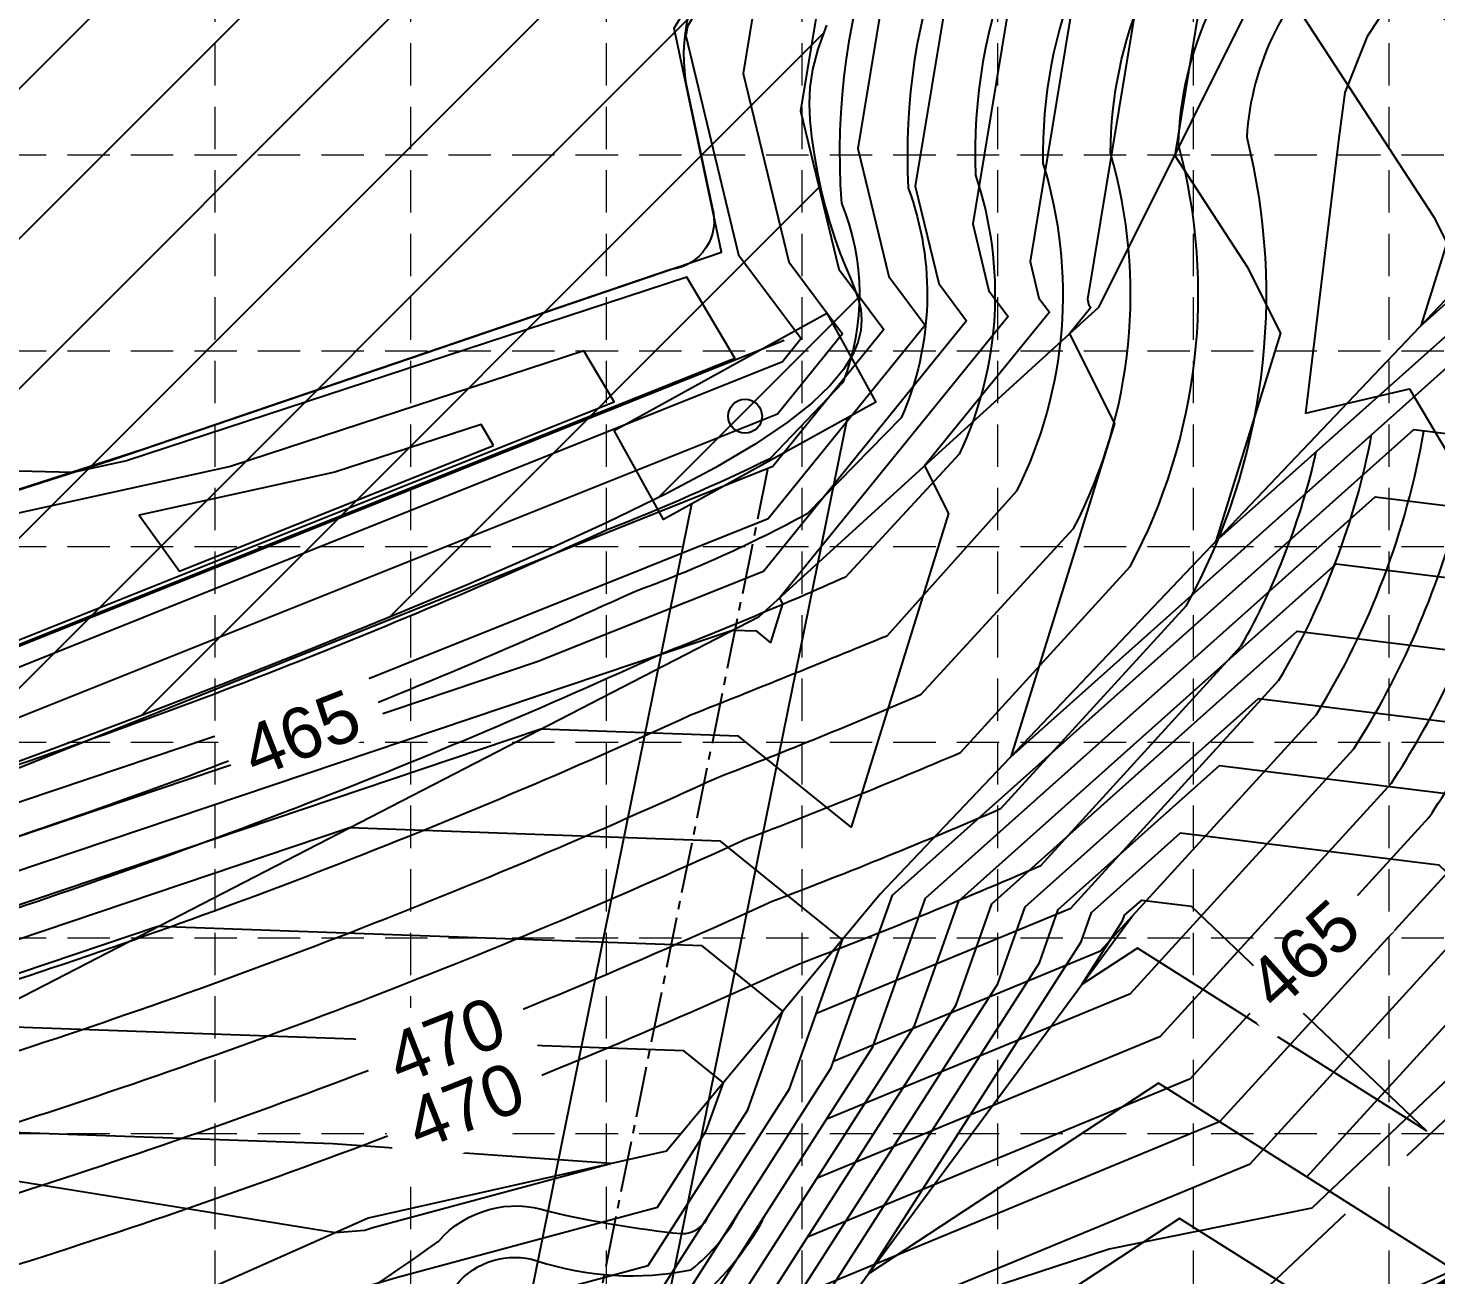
# Model space of a CAD drawing. Header units: feet. Extents: x 2592453 to 2593193, y 7034816 to 7035279.
# Drawn here: x 2592788.9 to 2592872, y 7034947.1 to 7035020.7 of the extents above; entities that cross this region are included whole.
import ezdxf

# ---------------------------------------------------------------- set-up
doc = ezdxf.new("R2010")
doc.units = ezdxf.units.FT
doc.header["$LTSCALE"] = 40
doc.header["$MEASUREMENT"] = 0
doc.set_wipeout_variables(frame=1)
for name, pattern in [('CENTER2', [1.125, 0.75, -0.125, 0.125, -0.125]), ('HIDDEN', [0.375, 0.25, -0.125]), ('PHANTOM2', [1.25, 0.625, -0.125, 0.125, -0.125, 0.125, -0.125])]:
    doc.linetypes.add(name, pattern=pattern)
for name, color, linetype in [('cont bndy', 1, 'Continuous'), ('CONT-BREAKLINE', 7, 'Continuous'), ('CONT-MJR', 251, 'Continuous'), ('cont-mjr-label', 4, 'Continuous'), ('CONT-MNR', 252, 'Continuous'), ('det outfall', 7, 'CENTER2'), ('DET POND', 7, 'Continuous'), ('GRID', 254, 'HIDDEN'), ('POND LIMITS', 3, 'Continuous'), ('Silt Fence', 200, 'HIDDEN'), ('SRF-FLT', 7, 'Continuous'), ('STM', 4, 'Continuous'), ('zoning line', 234, 'PHANTOM2')]:
    doc.layers.add(name, color=color, linetype=linetype)
doc.styles.get("Standard").update_dxf_attribs({"font": 'ARIAL.TTF'})

msp = doc.modelspace()

# ---------------------------------------------------------------- hatches: boundary and pattern name
at = {"layer": 'POND LIMITS'}
h = msp.add_hatch(dxfattribs=at)
h.set_pattern_fill('ANSI31', color=5, scale=50, style=0)
h.set_pattern_definition([(45, (2522256.583, 6976408.8864), (-4.4194174, 4.4194174), [])])
h.paths.add_polyline_path([(2592877.587, 7035096.407), (2592872.625, 7035085.243), (2592868.64, 7035076.597), (2592865.459, 7035070.04), (2592862.907, 7035065.146), (2592860.811, 7035061.486), (2592858.997, 7035058.632), (2592857.29, 7035056.157), (2592855.518, 7035053.633), (2592853.547, 7035050.723), (2592851.409, 7035047.456), (2592849.175, 7035043.951), (2592846.918, 7035040.328), (2592844.71, 7035036.705), (2592842.622, 7035033.203), (2592840.726, 7035029.94), (2592839.096, 7035027.037), (2592837.784, 7035024.581), (2592836.774, 7035022.538), (2592836.028, 7035020.841), (2592835.513, 7035019.425), (2592835.191, 7035018.224), (2592835.028, 7035017.17), (2592834.987, 7035016.2), (2592835.033, 7035015.245), (2592835.135, 7035014.255), (2592835.282, 7035013.233), (2592835.469, 7035012.196), (2592835.691, 7035011.161), (2592835.942, 7035010.147), (2592836.215, 7035009.171), (2592836.507, 7035008.25), (2592836.81, 7035007.401), (2592837.118, 7035006.637), (2592837.413, 7035005.942), (2592837.678, 7035005.297), (2592837.892, 7035004.683), (2592838.037, 7035004.078), (2592838.095, 7035003.462), (2592838.046, 7035002.817), (2592837.872, 7035002.121), (2592837.548, 7035001.356), (2592837.024, 7035000.51), (2592836.243, 7034999.574), (2592835.151, 7034998.536), (2592833.691, 7034997.388), (2592831.808, 7034996.119), (2592829.445, 7034994.719), (2592826.547, 7034993.177), (2592823.083, 7034991.492), (2592819.126, 7034989.688), (2592814.774, 7034987.797), (2592810.126, 7034985.854), (2592805.28, 7034983.889), (2592800.334, 7034981.936), (2592795.386, 7034980.027), (2592790.535, 7034978.196), (2592785.867, 7034976.47), (2592781.428, 7034974.863), (2592777.248, 7034973.387), (2592773.362, 7034972.051), (2592769.801, 7034970.865), (2592766.598, 7034969.84), (2592763.786, 7034968.985), (2592761.397, 7034968.312), (2592759.449, 7034967.821), (2592757.893, 7034967.475), (2592756.665, 7034967.229), (2592755.701, 7034967.037), (2592754.937, 7034966.853), (2592754.309, 7034966.631), (2592753.753, 7034966.326), (2592753.205, 7034965.892), (2592752.615, 7034965.303), (2592751.99, 7034964.607), (2592751.352, 7034963.876), (2592750.721, 7034963.177), (2592750.12, 7034962.581), (2592749.569, 7034962.156), (2592749.09, 7034961.973), (2592748.704, 7034962.1), (2592748.428, 7034962.584), (2592748.253, 7034963.388), (2592748.17, 7034964.451), (2592748.165, 7034965.712), (2592748.227, 7034967.11), (2592748.344, 7034968.586), (2592748.503, 7034970.078), (2592748.692, 7034971.527), (2592748.907, 7034972.884), (2592749.166, 7034974.152), (2592749.493, 7034975.346), (2592749.915, 7034976.481), (2592750.457, 7034977.572), (2592751.143, 7034978.635), (2592751.999, 7034979.684), (2592753.05, 7034980.734), (2592754.304, 7034981.797), (2592755.691, 7034982.867), (2592757.127, 7034983.932), (2592758.526, 7034984.983), (2592759.802, 7034986.009), (2592760.868, 7034987), (2592761.639, 7034987.946), (2592762.029, 7034988.835), (2592761.977, 7034989.664), (2592761.527, 7034990.451), (2592760.745, 7034991.218), (2592759.7, 7034991.989), (2592758.46, 7034992.787), (2592757.093, 7034993.637), (2592755.666, 7034994.562), (2592754.248, 7034995.584), (2592752.89, 7034996.721), (2592751.579, 7034997.961), (2592750.283, 7034999.284), (2592748.974, 7035000.674), (2592747.619, 7035002.11), (2592746.19, 7035003.574), (2592744.656, 7035005.048), (2592742.986, 7035006.513), (2592741.15, 7035007.955), (2592739.117, 7035009.381), (2592736.854, 7035010.802), (2592734.331, 7035012.231), (2592731.514, 7035013.678), (2592728.373, 7035015.155), (2592724.876, 7035016.674), (2592720.99, 7035018.247), (2592716.716, 7035019.884), (2592712.183, 7035021.598), (2592707.552, 7035023.398), (2592702.984, 7035025.296), (2592698.64, 7035027.302), (2592694.68, 7035029.427), (2592691.265, 7035031.682), (2592688.557, 7035034.077), (2592686.669, 7035036.613), (2592685.522, 7035039.246), (2592684.99, 7035041.92), (2592684.947, 7035044.581), (2592685.268, 7035047.173), (2592685.826, 7035049.642), (2592686.495, 7035051.933), (2592687.15, 7035053.99), (2592687.703, 7035055.778), (2592688.229, 7035057.336), (2592688.842, 7035058.722), (2592689.654, 7035059.995), (2592690.78, 7035061.212), (2592692.332, 7035062.433), (2592694.425, 7035063.715), (2592697.172, 7035065.116), (2592700.636, 7035066.679), (2592704.68, 7035068.379), (2592709.118, 7035070.175), (2592713.761, 7035072.026), (2592718.424, 7035073.89), (2592722.918, 7035075.728), (2592727.057, 7035077.497), (2592730.654, 7035079.158), (2592733.566, 7035080.676), (2592735.833, 7035082.051), (2592737.54, 7035083.288), (2592738.77, 7035084.394), (2592739.608, 7035085.374), (2592740.138, 7035086.235), (2592740.445, 7035086.984), (2592740.614, 7035087.626), (2592740.714, 7035088.17), (2592740.76, 7035088.636), (2592740.752, 7035089.048), (2592740.688, 7035089.427), (2592740.57, 7035089.797), (2592740.397, 7035090.18), (2592740.169, 7035090.599), (2592739.885, 7035091.077), (2592739.547, 7035091.633), (2592739.152, 7035092.269), (2592738.702, 7035092.984), (2592738.196, 7035093.776), (2592737.635, 7035094.645), (2592737.017, 7035095.59), (2592736.342, 7035096.608), (2592735.611, 7035097.698), (2592734.824, 7035098.862), (2592733.982, 7035100.106), (2592733.088, 7035101.438), (2592732.143, 7035102.866), (2592731.149, 7035104.4), (2592730.11, 7035106.048), (2592729.026, 7035107.818), (2592727.901, 7035109.719), (2592726.738, 7035111.749), (2592725.557, 7035113.87), (2592724.38, 7035116.031), (2592723.227, 7035118.184), (2592722.12, 7035120.279), (2592721.082, 7035122.267), (2592720.133, 7035124.098), (2592719.296, 7035125.724), (2592718.584, 7035127.11), (2592717.982, 7035128.277), (2592717.466, 7035129.262), (2592717.015, 7035130.1), (2592716.604, 7035130.827), (2592716.211, 7035131.481), (2592715.813, 7035132.096), (2592715.386, 7035132.71), (2592714.911, 7035133.353), (2592714.374, 7035134.044), (2592713.767, 7035134.796), (2592713.08, 7035135.622), (2592712.304, 7035136.535), (2592711.428, 7035137.55), (2592710.444, 7035138.678), (2592709.341, 7035139.934), (2592708.118, 7035141.322), (2592706.804, 7035142.808), (2592705.435, 7035144.35), (2592704.048, 7035145.906), (2592702.679, 7035147.432), (2592701.366, 7035148.887), (2592700.143, 7035150.227), (2592699.049, 7035151.411), (2592698.113, 7035152.416), (2592697.337, 7035153.299), (2592696.718, 7035154.14), (2592696.251, 7035155.016), (2592695.933, 7035156.006), (2592695.761, 7035157.187), (2592695.728, 7035158.638), (2592695.833, 7035160.437), (2592696.067, 7035162.628), (2592696.407, 7035165.115), (2592696.826, 7035167.767), (2592697.297, 7035170.456), (2592697.794, 7035173.05), (2592698.289, 7035175.419), (2592698.757, 7035177.433), (2592699.169, 7035178.962), (2592699.509, 7035179.906), (2592699.792, 7035180.29), (2592700.046, 7035180.168), (2592700.297, 7035179.594), (2592700.569, 7035178.623), (2592700.891, 7035177.309), (2592701.286, 7035175.708), (2592701.782, 7035173.874), (2592702.4, 7035171.861), (2592703.135, 7035169.728), (2592703.982, 7035167.532), (2592704.931, 7035165.333), (2592705.975, 7035163.188), (2592707.106, 7035161.155), (2592708.316, 7035159.293), (2592709.597, 7035157.66), (2592710.941, 7035156.298), (2592712.341, 7035155.182), (2592713.791, 7035154.274), (2592715.283, 7035153.531), (2592716.812, 7035152.914), (2592718.37, 7035152.382), (2592719.951, 7035151.895), (2592721.548, 7035151.413), (2592723.147, 7035150.9), (2592724.712, 7035150.344), (2592726.198, 7035149.739), (2592727.561, 7035149.076), (2592728.757, 7035148.35), (2592729.742, 7035147.552), (2592730.471, 7035146.675), (2592730.901, 7035145.714), (2592731.005, 7035144.666), (2592730.825, 7035143.554), (2592730.42, 7035142.408), (2592729.85, 7035141.257), (2592729.174, 7035140.129), (2592728.45, 7035139.053), (2592727.74, 7035138.059), (2592727.101, 7035137.176), (2592726.583, 7035136.42), (2592726.192, 7035135.764), (2592725.924, 7035135.167), (2592725.775, 7035134.588), (2592725.741, 7035133.988), (2592725.818, 7035133.327), (2592726.002, 7035132.563), (2592726.288, 7035131.657), (2592726.671, 7035130.581), (2592727.136, 7035129.358), (2592727.665, 7035128.026), (2592728.242, 7035126.619), (2592728.849, 7035125.175), (2592729.47, 7035123.729), (2592730.087, 7035122.317), (2592730.683, 7035120.976), (2592731.245, 7035119.735), (2592731.775, 7035118.59), (2592732.277, 7035117.532), (2592732.758, 7035116.55), (2592733.221, 7035115.634), (2592733.673, 7035114.774), (2592734.119, 7035113.96), (2592734.564, 7035113.182), (2592735.013, 7035112.43), (2592735.474, 7035111.699), (2592735.954, 7035110.983), (2592736.459, 7035110.279), (2592736.998, 7035109.581), (2592737.577, 7035108.884), (2592738.204, 7035108.184), (2592738.885, 7035107.476), (2592739.626, 7035106.759), (2592740.42, 7035106.05), (2592741.258, 7035105.37), (2592742.13, 7035104.738), (2592743.027, 7035104.177), (2592743.941, 7035103.706), (2592744.862, 7035103.347), (2592745.782, 7035103.119), (2592746.691, 7035103.034), (2592747.587, 7035103.061), (2592748.469, 7035103.157), (2592749.335, 7035103.283), (2592750.182, 7035103.396), (2592751.009, 7035103.456), (2592751.815, 7035103.421), (2592752.597, 7035103.25), (2592753.366, 7035102.916), (2592754.175, 7035102.451), (2592755.091, 7035101.901), (2592756.18, 7035101.313), (2592757.508, 7035100.734), (2592759.141, 7035100.209), (2592761.145, 7035099.785), (2592763.587, 7035099.508), (2592766.505, 7035099.412), (2592769.833, 7035099.478), (2592773.479, 7035099.672), (2592777.35, 7035099.963), (2592781.353, 7035100.317), (2592785.394, 7035100.702), (2592789.382, 7035101.085), (2592793.223, 7035101.434), (2592796.845, 7035101.724), (2592800.256, 7035101.958), (2592803.483, 7035102.146), (2592806.556, 7035102.299), (2592809.502, 7035102.428), (2592812.349, 7035102.543), (2592815.126, 7035102.655), (2592817.861, 7035102.775), (2592820.574, 7035102.908), (2592823.253, 7035103.045), (2592825.877, 7035103.171), (2592828.426, 7035103.274), (2592830.879, 7035103.337), (2592833.217, 7035103.348), (2592835.418, 7035103.292), (2592837.463, 7035103.154), (2592839.343, 7035102.927), (2592841.101, 7035102.624), (2592842.79, 7035102.264), (2592844.465, 7035101.865), (2592846.181, 7035101.447), (2592847.992, 7035101.029), (2592849.951, 7035100.63), (2592852.115, 7035100.269), (2592854.513, 7035099.961), (2592857.092, 7035099.703), (2592859.77, 7035099.488), (2592862.471, 7035099.31), (2592865.115, 7035099.163), (2592867.623, 7035099.039), (2592869.918, 7035098.931), (2592871.919, 7035098.834), (2592873.57, 7035098.741), (2592874.889, 7035098.651), (2592875.919, 7035098.565), (2592876.699, 7035098.482), (2592877.27, 7035098.404), (2592877.673, 7035098.329), (2592877.949, 7035098.257), (2592878.138, 7035098.19), (2592878.275, 7035098.127), (2592878.371, 7035098.067), (2592878.433, 7035098.01), (2592878.464, 7035097.954), (2592878.472, 7035097.899), (2592878.462, 7035097.843), (2592878.439, 7035097.786), (2592878.408, 7035097.728), (2592878.374, 7035097.665), (2592878.332, 7035097.59), (2592878.276, 7035097.495), (2592878.201, 7035097.371), (2592878.101, 7035097.209), (2592877.969, 7035097), (2592877.8, 7035096.736)])

# ---------------------------------------------------------------- linework, layer by layer
at = {"layer": 'cont bndy', "color": 7}
for points in [[(2592868.618, 7035021.216), (2592867.923, 7035020.174), (2592866.611, 7035016.856), (2592866.264, 7035014.194), (2592864.292, 7034997.945), (2592870.429, 7034999.372), (2592873.424, 7034994.338)], [(2592879.886, 7034965.477), (2592864.655, 7034951.021), (2592852.706, 7034948.606), (2592846.453, 7034946.553), (2592842.275, 7034944.066), (2592840.932, 7034941.58), (2592838.296, 7034940.436), (2592834.808, 7034941.761), (2592833.445, 7034941.541), (2592831.905, 7034941.893), (2592831.011, 7034944.939), (2592828.455, 7034938.931), (2592829.906, 7034936.306), (2592833.567, 7034934.856), (2592833.089, 7034918.918), (2592826.187, 7034911.324), (2592821.24, 7034925.125), (2592815.804, 7034926.224), (2592810.978, 7034912.195), (2592803.735, 7034899.386)]]:
    msp.add_lwpolyline(points, dxfattribs=at)
at = {"layer": 'CONT-BREAKLINE', "color": 7}
for points in [[(2592744.135, 7035091.801, 461.925), (2592749.484, 7035086.055, 460.695), (2592737.505, 7035056.864, 461.356), (2592738.694, 7035025.188, 461.199), (2592756.968, 7034997.204, 461.67), (2592773.964, 7034988.813, 463.045), (2592793.852, 7034995.18, 461.862), (2592829.832, 7035007.437, 461.661), (2592827.034, 7035020.661, 461.799), (2592856.488, 7035069.189, 461.708), (2592857.265, 7035086.185, 461.753), (2592836.739, 7035096.551, 462.007), (2592793.856, 7035092.325, 460.954), (2592749.484, 7035086.055, 460.695)], [(2592852.113, 7035004.222, 469.204), (2592863.02, 7035026.063, 471.15)], [(2592839.196, 7034969.549, 468.363), (2592879.09, 7035011.498, 471.66)], [(2592832.054, 7034985.94, 466.86), (2592852.113, 7035004.222, 469.204)], [(2592751.568, 7034969.488, 461.58), (2592833.527, 7035002.249, 461.59)], [(2592773.095, 7034955.539, 472.076), (2592832.054, 7034985.94, 466.86)], [(2592839.196, 7034969.549, 468.363), (2592826.577, 7034954.393, 471.956), (2592808.968, 7034950.433, 472.192), (2592786.38, 7034940.395, 469.942)], [(2592821.838, 7034924.56, 463.323), (2592854.081, 7034968.267, 460.762)]]:
    msp.add_polyline3d(points, dxfattribs=at)
at = {"layer": 'CONT-MJR', "color": 35, "elevation": 470}
msp.add_lwpolyline([(2592649.601, 7035182.843, -0.060887), (2592649.704, 7035179.724, 0.269251), (2592659.872, 7035130.042, 0.064927), (2592692.276, 7035098.725, 0.02283), (2592688.067, 7035096.036, 0.409085), (2592674.387, 7035020.771, 0.072364), (2592711.583, 7034992.483, 0.014079), (2592724.722, 7034982.79, -0.077862), (2592732.006, 7034976.26, -0.023289), (2592740.956, 7034964.842, 0.249872), (2592788.309, 7034947.709, 0.030709), (2592834.362, 7034965.429, 0.01189), (2592848.668, 7034971.25), (2592860.501, 7034984.202, 0.073322), (2592864.929, 7034995.669, 0.073322)], format="xyb", dxfattribs=at)
at = {"layer": 'CONT-MJR', "color": 35, "flags": 128}
for points, elevation in [([(2592894.926, 7035103.436, -0.236753), (2592881.183, 7035045.931, 0.003215), (2592873.673, 7035035.667, 0.003137), (2592866.473, 7035025.559, 0.203974), (2592860.82, 7035014.222, -0.189425), (2592857.235, 7034986.557), (2592846.292, 7034974.58, -0.01133), (2592832.819, 7034969.122, -0.030582), (2592787.422, 7034951.624, -0.246938), (2592744.078, 7034967.354, 0.022835), (2592735.07, 7034978.832, 0.077007), (2592726.954, 7034986.11, -0.014303), (2592713.797, 7034995.829, -0.072287), (2592677.497, 7035023.313, -0.407035)], 470), ([(2592834.906, 7034949.329), (2592857.407, 7034958.632), (2592857.487, 7034958.665), (2592871.575, 7034974.084, 0.048217), (2592876.646, 7034983.489)], 465)]:
    msp.add_lwpolyline(points, format="xyb", dxfattribs=dict(at, elevation=elevation))
at = {"layer": 'CONT-MJR', "color": 35}
msp.add_lwpolyline([(2592875.632, 7035098.081, -0.235303), (2592865.519, 7035058.385, 0.003382), (2592857.457, 7035047.373, 0.002632), (2592851.285, 7035038.728, 0.212558), (2592840.848, 7035011.215, -0.193961), (2592840.433, 7034997.659), (2592834.869, 7034991.995, -0.036595), (2592824.71, 7034987.406, -0.029471), (2592783.204, 7034971.272, -0.224448), (2592759.555, 7034980.088, 0.0206), (2592750.373, 7034991.71, 0.074235), (2592738.156, 7035002.681, -0.015598), (2592724.848, 7035012.586, -0.071417), (2592693.201, 7035035.894, -0.390716)], format="xyb", dxfattribs=at)
at = {"layer": 'CONT-MJR', "color": 35, "flags": 128}
for points, elevation in [([(2592898.019, 7035064.323), (2592891.636, 7035054.492), (2592876.34, 7035027.048), (2592865.41, 7035034.077), (2592862.224, 7035031.317), (2592858.593, 7035025.398), (2592856.573, 7035013.152), (2592860.856, 7035006.58), (2592862.824, 7035002.66), (2592859.004, 7034990.378), (2592875.281, 7035004.914), (2592885.85, 7035003.606), (2592884.833, 7035008.136), (2592890.488, 7035017.489), (2592909.109, 7035049.031), (2592917.532, 7035063.756), (2592924.11, 7035079.178), (2592932.966, 7035094.41)], 470), ([(2592875.603, 7035082.759), (2592865.694, 7035060.156), (2592858.765, 7035054.152), (2592839.352, 7035022.51), (2592837.875, 7035013.555), (2592839.695, 7035006.014), (2592841.851, 7035003.132), (2592832.574, 7034991.696), (2592803.7, 7034980.144), (2592758.582, 7034964.943), (2592754.729, 7034967.043), (2592745.793, 7034953.323), (2592716.106, 7034922.341), (2592716.108, 7034922.349), (2592746.932, 7034974.202), (2592749.916, 7034985.176), (2592759.732, 7034990.304), (2592751.914, 7034993.037), (2592746.917, 7035000.246), (2592709.805, 7035020.999), (2592709.805, 7035021.328), (2592705.939, 7035025.7)], 465), ([(2592699.721, 7034954.128), (2592712.942, 7034939.94), (2592719.604, 7034939.781), (2592727.734, 7034950.19), (2592716.087, 7034922.438), (2592716.035, 7034922.32), (2592716.037, 7034922.218), (2592716.061, 7034922.265), (2592734.453, 7034933.458), (2592732.748, 7034928.259), (2592731.622, 7034922.431), (2592759.141, 7034924.414), (2592765.248, 7034924.297), (2592794.449, 7034923.475), (2592801.273, 7034924.082), (2592819.404, 7034929.452), (2592822.758, 7034930.355), (2592843.669, 7034963.015), (2592845.783, 7034968.982), (2592863.806, 7034985.078), (2592906.215, 7034979.83), (2592902.136, 7034998.008), (2592916.934, 7035022.484)], 465), ([(2592751.312, 7034941.858), (2592786.02, 7034940.806), (2592786.962, 7034940.654), (2592806.623, 7034942.403), (2592812.149, 7034944.039), (2592825.503, 7034947.634), (2592831.382, 7034956.817), (2592833.446, 7034962.643), (2592828.679, 7034966.5), (2592796.561, 7034967.639), (2592768.837, 7034958.298), (2592767.398, 7034959.082), (2592751.312, 7034941.858)], 470)]:
    msp.add_lwpolyline(points, dxfattribs=dict(at, elevation=elevation))
at = {"layer": 'CONT-MNR', "color": 35}
for points in [[(2592755.482, 7035101.378), (2592755.482, 7035101.378, 0.184006), (2592758.573, 7035100.567, -0.045263), (2592779.605, 7035101.072, -0.001196), (2592839.796, 7035105.272, -0.09561), (2592859.085, 7035102.463, -0.071085), (2592872.01, 7035095.779, -0.226868), (2592862.397, 7035060.89, 0.003419), (2592854.214, 7035049.714, 0.002552), (2592848.205, 7035041.301, 0.214558), (2592836.896, 7035010.341, -0.194273), (2592836.974, 7034999.754), (2592832.684, 7034995.25, -0.020545), (2592823.067, 7034991.053, -0.029172), (2592782.426, 7034975.224, -0.21706), (2592762.615, 7034982.681, 0.020137), (2592753.431, 7034994.289, 0.073857), (2592740.403, 7035005.99, -0.015894), (2592727.053, 7035015.942, -0.071079), (2592696.391, 7035038.368, -0.385211), (2592704.207, 7035073.156, -0.094093), (2592713.232, 7035077.259, 0.001991), (2592736.952, 7035088.843, 0.450777), (2592738.339, 7035093.568)], [(2592883.376, 7035100.113, -0.235534), (2592871.776, 7035053.391, 0.003312), (2592863.943, 7035042.691, 0.002809), (2592857.412, 7035033.534, 0.209014), (2592848.797, 7035012.675, -0.192464), (2592847.24, 7034993.334), (2592839.573, 7034984.788, -0.003133), (2592827.995, 7034980.111, -0.029995), (2592784.838, 7034963.395, -0.235553), (2592753.394, 7034974.954, 0.021499), (2592744.254, 7034986.556, 0.07513), (2592733.669, 7034996.057, -0.015043), (2592720.432, 7035005.878, -0.071892), (2592686.881, 7035030.895, -0.398884)], [(2592879.373, 7035099.676, -0.238583), (2592868.646, 7035055.886, 0.003346), (2592860.7, 7035045.032, 0.002718), (2592854.355, 7035036.14, 0.210734), (2592844.815, 7035011.989, -0.193323), (2592843.852, 7034995.514), (2592837.132, 7034988.263, -0.011621), (2592826.353, 7034983.759, -0.029744), (2592784.01, 7034967.33, -0.230489), (2592756.48, 7034977.513, 0.021052), (2592747.314, 7034989.132, 0.074656), (2592735.912, 7034999.37, -0.015314), (2592722.641, 7035009.231, -0.071682), (2592690.033, 7035033.401, -0.39518)]]:
    msp.add_lwpolyline(points, format="xyb", dxfattribs=at)
for points, elevation in [([(2592683.743, 7035028.376, 0.072057), (2592718.222, 7035002.527, 0.014785), (2592731.428, 7034992.743, -0.075667), (2592741.194, 7034983.98, -0.021942), (2592750.298, 7034972.409, 0.23988), (2592785.684, 7034959.466, 0.030228), (2592829.636, 7034976.463, 0.010851), (2592841.603, 7034981.348), (2592850.605, 7034991.125, 0.191421), (2592852.791, 7035013.278, -0.207346), (2592860.454, 7035030.907, -0.002908), (2592867.187, 7035040.35, -0.003279), (2592874.909, 7035050.901, 0.253453), (2592886.26, 7035104.907, -0.229424)], 468), ([(2592680.615, 7035025.849, 0.072187), (2592716.01, 7034999.177, 0.014538), (2592729.19, 7034989.427, -0.076286), (2592738.132, 7034981.405, -0.022387), (2592747.192, 7034969.876, 0.243636), (2592786.547, 7034955.543, 0.030446), (2592831.277, 7034972.815, 0.01076), (2592843.92, 7034977.914), (2592853.951, 7034988.893, 0.190194), (2592856.798, 7035013.796, -0.205683), (2592863.476, 7035028.252, -0.003017), (2592870.43, 7035038.009, -0.003247), (2592878.044, 7035048.414, 0.236104), (2592891.093, 7035102.257, -0.299613)], 469), ([(2592835.424, 7034962.528), (2592850.432, 7034968.733), (2592862.716, 7034982.178, 0.087377), (2592868.192, 7034996.666)], 469), ([(2592836.441, 7034959.702), (2592852.195, 7034966.216), (2592864.93, 7034980.154, 0.0956), (2592871.282, 7034996.906)], 468), ([(2592836.035, 7034956.288), (2592853.959, 7034963.699), (2592867.145, 7034978.131, 0.07833), (2592873.368, 7034992.397)], 467), ([(2592835.471, 7034952.808), (2592855.723, 7034961.182), (2592869.36, 7034976.107, 0.062621), (2592875.143, 7034987.926)], 466), ([(2592834.342, 7034945.849), (2592859.251, 7034956.148), (2592873.789, 7034972.06, 0.034913), (2592877.908, 7034979.082)], 464), ([(2592833.778, 7034942.37), (2592861.015, 7034953.631), (2592876.004, 7034970.037, 0.022547), (2592878.952, 7034974.701)], 463), ([(2592793.43, 7034937.66, 0.051751), (2592813.13, 7034949.082, -0.30355), (2592819.619, 7034950.837, 0.031475), (2592827.443, 7034949.521, 0.317571), (2592829.078, 7034950.619)], 469), ([(2592797.017, 7034934.411, 0.165685), (2592814.177, 7034946.495, -0.306324), (2592818.933, 7034947.917, 0.12895), (2592828.04, 7034947.383, 0.103969), (2592830.884, 7034950.841, 0.326277)], 468), ([(2592797.298, 7034930.867, 0.256491), (2592815.409, 7034943.754, -0.362985), (2592818.146, 7034945.019, 0.258532), (2592828.524, 7034945.714, 0.08561), (2592832.263, 7034950.305, 0.117509)], 467)]:
    msp.add_lwpolyline(points, format="xyb", dxfattribs=dict(at, elevation=elevation))
at = {"layer": 'CONT-MNR', "color": 35, "flags": 128}
for points, elevation in [([(2592877.587, 7035096.407), (2592862.898, 7035062.9), (2592858.074, 7035058.719), (2592835.503, 7035021.932), (2592834.488, 7035015.775), (2592836.741, 7035006.44), (2592839.41, 7035002.873), (2592832.854, 7034994.791), (2592788.456, 7034977.028), (2592756.531, 7034966.272), (2592753.804, 7034967.758), (2592747.482, 7034958.05), (2592726.475, 7034936.127), (2592726.897, 7034937.773), (2592747.926, 7034973.149), (2592749.962, 7034980.636), (2592767.01, 7034989.542), (2592753.431, 7034994.289), (2592744.753, 7035006.809), (2592717.406, 7035022.101), (2592717.408, 7035031.081), (2592688.985, 7035063.219), (2592738.437, 7035080.758)], 464), ([(2592898.674, 7035088.497), (2592891.418, 7035075.341), (2592877.871, 7035054.476), (2592873.026, 7035045.784), (2592869.565, 7035048.01), (2592860.841, 7035040.451), (2592850.896, 7035024.243), (2592848.035, 7035006.895), (2592848.556, 7035004.735), (2592849.174, 7035003.91), (2592841.809, 7034994.83), (2592843.225, 7034992.01), (2592837.471, 7034973.509), (2592830.829, 7034978.882), (2592819.168, 7034979.295), (2592764.735, 7034960.956)], 468), ([(2592859.653, 7035087.562), (2592859.359, 7035073.07), (2592857.306, 7035068.387), (2592856.69, 7035067.853), (2592827.807, 7035020.777), (2592827.714, 7035020.215), (2592830.833, 7035007.293), (2592834.528, 7035002.355), (2592833.413, 7035000.98), (2592757.967, 7034970.796)], 462), ([(2592903.735, 7035086.181), (2592894.719, 7035069.832), (2592884.754, 7035054.484), (2592874.683, 7035036.416), (2592867.487, 7035041.044), (2592861.532, 7035035.884), (2592854.745, 7035024.82), (2592851.422, 7035004.675), (2592851.51, 7035004.309), (2592851.615, 7035004.169), (2592850.366, 7035002.629), (2592853.025, 7034997.335), (2592846.903, 7034977.654), (2592872.986, 7035000.947), (2592889.923, 7034998.85), (2592888.294, 7035006.111), (2592897.356, 7035021.099), (2592912.031, 7035045.959), (2592925.183, 7035068.947), (2592929.207, 7035078.383), (2592934.626, 7035087.702)], 469), ([(2592884.818, 7035086.359), (2592873.619, 7035069.112), (2592868.49, 7035057.412), (2592859.457, 7035049.585), (2592843.2, 7035023.087), (2592841.261, 7035011.335), (2592842.649, 7035005.588), (2592844.292, 7035003.391), (2592832.294, 7034988.601), (2592818.944, 7034983.26), (2592760.633, 7034963.614)], 466), ([(2592869.176, 7035086.343), (2592860.102, 7035065.643), (2592857.382, 7035063.286), (2592831.655, 7035021.354), (2592831.101, 7035017.995), (2592833.787, 7035006.866), (2592836.969, 7035002.614), (2592833.133, 7034997.886), (2592773.212, 7034973.912)], 463), ([(2592888.118, 7035080.85), (2592871.635, 7035055.464), (2592871.287, 7035054.669), (2592860.149, 7035045.018), (2592847.048, 7035023.665), (2592844.648, 7035009.115), (2592845.602, 7035005.161), (2592846.733, 7035003.651), (2592833.252, 7034987.032), (2592833.426, 7034986.685), (2592832.719, 7034984.413), (2592831.904, 7034985.073), (2592830.472, 7034985.124), (2592762.684, 7034962.285)], 467), ([(2592901.32, 7035058.813), (2592898.519, 7035054.5), (2592877.997, 7035017.679), (2592863.332, 7035027.11), (2592862.916, 7035026.749), (2592862.441, 7035025.976), (2592862.177, 7035024.375), (2592871.841, 7035009.543), (2592872.624, 7035007.985), (2592871.105, 7035003.103), (2592877.575, 7035008.881), (2592881.777, 7035008.361), (2592881.373, 7035010.162), (2592883.621, 7035013.88), (2592906.186, 7035052.104), (2592909.882, 7035058.565), (2592919.013, 7035079.973)], 471), ([(2592778.076, 7034934.069), (2592789.551, 7034933.746), (2592804.483, 7034935.075), (2592815.051, 7034938.205), (2592824.405, 7034940.722), (2592836.297, 7034959.296), (2592839.907, 7034969.488), (2592870.691, 7034996.979), (2592893.996, 7034994.095), (2592891.755, 7035004.085), (2592904.223, 7035024.708), (2592914.954, 7035042.886)], 468), ([(2592773.8, 7034930.812), (2592791.184, 7034930.323), (2592803.413, 7034931.411), (2592816.502, 7034935.287), (2592823.856, 7034937.267), (2592838.754, 7034960.535), (2592841.866, 7034969.319), (2592868.396, 7034993.012), (2592898.069, 7034989.34), (2592895.215, 7035002.059), (2592911.09, 7035028.317), (2592917.877, 7035039.814)], 467), ([(2592769.524, 7034927.554), (2592792.817, 7034926.899), (2592802.343, 7034927.747), (2592817.953, 7034932.37), (2592823.307, 7034933.811), (2592841.211, 7034961.775), (2592843.824, 7034969.151), (2592866.101, 7034989.045), (2592902.142, 7034984.585), (2592898.676, 7035000.033), (2592917.958, 7035031.927)], 466), ([(2592759.595, 7034972.807), (2592830.609, 7035001.191), (2592827.775, 7035005.965), (2592794.698, 7034995.133), (2592791.537, 7034994.439), (2592761.052, 7034995.188)], 462), ([(2592778.717, 7034980.715), (2592823.491, 7034998.611), (2592821.704, 7035001.621), (2592800.849, 7034994.791), (2592774.714, 7034989.053)], 463), ([(2592816.373, 7034996.03), (2592815.633, 7034997.276), (2592807.001, 7034994.449), (2592795.456, 7034991.915), (2592797.839, 7034988.623), (2592816.373, 7034996.03)], 464), ([(2592761.732, 7034921.018), (2592796.082, 7034920.052), (2592800.202, 7034920.418), (2592820.855, 7034926.535), (2592822.209, 7034926.899), (2592846.126, 7034964.254), (2592847.741, 7034968.813), (2592861.511, 7034981.111), (2592901.382, 7034976.177), (2592904.246, 7034973.442), (2592906.918, 7034975.791), (2592910.787, 7034977.626), (2592925.129, 7034983.367)], 464), ([(2592785.895, 7034916.961), (2592797.714, 7034916.628), (2592799.132, 7034916.754), (2592812.971, 7034920.853), (2592819.983, 7034920.025), (2592824.842, 7034914.119), (2592837.328, 7034922.693), (2592841.33, 7034926.953), (2592841.547, 7034927.352), (2592858.675, 7034941.406), (2592865.944, 7034944.68), (2592856.862, 7034950.419), (2592825.905, 7034930.073), (2592848.583, 7034965.494), (2592849.699, 7034968.645), (2592859.216, 7034977.144), (2592886.772, 7034973.734), (2592895.645, 7034965.263), (2592903.922, 7034972.538), (2592915.908, 7034978.225)], 463), ([(2592804.556, 7034904.747), (2592811.429, 7034906.317), (2592814.242, 7034905.985), (2592814.626, 7034905.518), (2592838.512, 7034921.92), (2592846.169, 7034930.07), (2592846.584, 7034930.834), (2592859.097, 7034941.101), (2592873.046, 7034947.384), (2592855.62, 7034958.396), (2592838.498, 7034947.143), (2592851.041, 7034966.733), (2592851.658, 7034968.476), (2592856.921, 7034973.177), (2592872.162, 7034971.291), (2592887.043, 7034957.084), (2592900.925, 7034969.285), (2592921.029, 7034978.823)], 462), ([(2592750.618, 7034945.76), (2592747.175, 7034941.425), (2592746.434, 7034937.585), (2592751.148, 7034937.924), (2592782.352, 7034937.327), (2592787.919, 7034937.17), (2592805.553, 7034938.739), (2592813.6, 7034941.122), (2592824.954, 7034944.178), (2592833.84, 7034958.056), (2592836.959, 7034966.862), (2592829.754, 7034972.691), (2592807.865, 7034973.467), (2592766.786, 7034959.627), (2592764.654, 7034960.789), (2592750.618, 7034945.76)], 469), ([(2592851.091, 7034964.213), (2592853.498, 7034967.973), (2592853.616, 7034968.307), (2592854.626, 7034969.209), (2592857.551, 7034968.848), (2592871.434, 7034955.594), (2592854.377, 7034966.373), (2592851.091, 7034964.213)], 461), ([(2592761.805, 7034948.448), (2592779.794, 7034947.903), (2592797.004, 7034945.116), (2592807.693, 7034946.067), (2592810.698, 7034946.957), (2592826.052, 7034951.09), (2592828.925, 7034955.577), (2592829.934, 7034958.425), (2592827.604, 7034960.309), (2592785.258, 7034961.81), (2592770.889, 7034956.969), (2592770.143, 7034957.375), (2592761.805, 7034948.448)], 471), ([(2592772.298, 7034955.038), (2592773.569, 7034954.999), (2592807.045, 7034949.579), (2592808.764, 7034949.731), (2592809.246, 7034949.874), (2592823.269, 7034953.649), (2592806.882, 7034954.815), (2592773.955, 7034955.982), (2592772.94, 7034955.64), (2592772.887, 7034955.668), (2592772.298, 7034955.038)], 472)]:
    msp.add_lwpolyline(points, dxfattribs=dict(at, elevation=elevation))
at = {"layer": 'CONT-MNR', "color": 35, "elevation": 462}
msp.add_lwpolyline([(2592864.376, 7034952.862), (2592876.996, 7034966.675)], dxfattribs=at)
at = {"layer": 'det outfall', "color": 5, "ltscale": 0.1}
msp.add_lwpolyline([(2592816.743, 7034916.732), (2592832.665, 7034995.132)], dxfattribs=at)
at = {"layer": 'DET POND', "color": 7, "elevation": 461.661}
msp.add_lwpolyline([(2592829.832, 7035007.437), (2592827.034, 7035020.661), (2592856.488, 7035069.189), (2592857.265, 7035086.185), (2592836.739, 7035096.551), (2592793.856, 7035092.325), (2592749.484, 7035086.055), (2592737.505, 7035056.864), (2592738.694, 7035025.188), (2592756.968, 7034997.204), (2592773.964, 7034988.813), (2592793.852, 7034995.18), (2592829.832, 7035007.437)], dxfattribs=at)
msp.add_lwpolyline([(2592857.086, 7035080.848), (2592856.787, 7035075.734), (2592856.597, 7035071.58, -0.190269), (2592854.703, 7035066.248), (2592829.969, 7035025.495, 0.236275), (2592827.815, 7035016.968), (2592829.269, 7035010.098, -0.464289), (2592826.833, 7035006.415), (2592809.674, 7035000.57), (2592795.719, 7034995.816), (2592781.014, 7034991.07), (2592778.639, 7034990.31, -0.279103), (2592768.818, 7034991.354), (2592760.383, 7034995.519, -0.197596), (2592753.849, 7035001.981), (2592741.946, 7035020.208)], format="xyb", dxfattribs=at)
at = {"layer": 'GRID', "color": 252, "linetype": 'HIDDEN', "lineweight": 0, "ltscale": 0.25}
for p, q in [((2592799.914, 7035267.277), (2592799.914, 7034862.976)), ((2592811.464, 7035267.277), (2592811.464, 7034862.976)), ((2592823.014, 7035267.277), (2592823.014, 7034862.976)), ((2592834.564, 7035267.277), (2592834.564, 7034862.976)), ((2592846.114, 7035267.277), (2592846.114, 7034862.976)), ((2592857.664, 7035267.277), (2592857.664, 7034862.976)), ((2592869.214, 7035267.277), (2592869.214, 7034862.976)), ((2592464.964, 7035013.177), (2593181.064, 7035013.177)), ((2592464.964, 7035001.627), (2593181.064, 7035001.627)), ((2592464.964, 7034990.077), (2593181.064, 7034990.077)), ((2592464.964, 7034978.527), (2593181.064, 7034978.527)), ((2592464.964, 7034966.977), (2593181.064, 7034966.977)), ((2592464.964, 7034955.427), (2593181.064, 7034955.427))]:
    msp.add_line(p, q, dxfattribs=at)
at = {"layer": 'POND LIMITS', "color": 5, "flags": 128}
msp.add_lwpolyline([(2592836.028, 7035020.841), (2592835.513, 7035019.425), (2592835.191, 7035018.224), (2592835.028, 7035017.17), (2592834.987, 7035016.2), (2592835.033, 7035015.245), (2592835.135, 7035014.255), (2592835.282, 7035013.233), (2592835.469, 7035012.196), (2592835.691, 7035011.161), (2592835.942, 7035010.147), (2592836.215, 7035009.171), (2592836.507, 7035008.25), (2592836.81, 7035007.401), (2592837.118, 7035006.637), (2592837.413, 7035005.942), (2592837.678, 7035005.297), (2592837.892, 7035004.683), (2592838.037, 7035004.078), (2592838.095, 7035003.462), (2592838.046, 7035002.817), (2592837.872, 7035002.121), (2592837.548, 7035001.356), (2592837.024, 7035000.51), (2592836.243, 7034999.574), (2592835.151, 7034998.536), (2592833.691, 7034997.388), (2592831.808, 7034996.119), (2592829.445, 7034994.719), (2592826.547, 7034993.177), (2592823.083, 7034991.492), (2592819.126, 7034989.688), (2592814.774, 7034987.797), (2592810.126, 7034985.854), (2592805.28, 7034983.889), (2592800.334, 7034981.936), (2592795.386, 7034980.027), (2592790.535, 7034978.196), (2592785.867, 7034976.47)], dxfattribs=at)
at = {"layer": 'Silt Fence', "linetype": 'Continuous', "const_width": 3}
msp.add_lwpolyline([(2592825.803, 7034920.183), (2592832.854, 7034920.839), (2592878.996, 7034949.069), (2593025.272, 7035107.477)], dxfattribs=at)
at = {"layer": 'SRF-FLT', "color": 7}
for points in [[(2592744.135, 7035091.801, 461.925), (2592749.484, 7035086.055, 460.695), (2592737.505, 7035056.864, 461.356), (2592738.694, 7035025.188, 461.199), (2592756.968, 7034997.204, 461.67), (2592773.964, 7034988.813, 463.045), (2592793.852, 7034995.18, 461.862), (2592829.832, 7035007.437, 461.661), (2592827.034, 7035020.661, 461.799), (2592856.488, 7035069.189, 461.708), (2592857.265, 7035086.185, 461.753), (2592836.739, 7035096.551, 462.007), (2592793.856, 7035092.325, 460.954), (2592749.484, 7035086.055, 460.695)], [(2592852.113, 7035004.222, 469.204), (2592863.02, 7035026.063, 471.15)], [(2592839.196, 7034969.549, 468.363), (2592879.09, 7035011.498, 471.66)], [(2592832.054, 7034985.94, 466.86), (2592852.113, 7035004.222, 469.204)], [(2592751.568, 7034969.488, 461.58), (2592833.527, 7035002.249, 461.59)], [(2592773.095, 7034955.539, 472.076), (2592832.054, 7034985.94, 466.86)], [(2592839.196, 7034969.549, 468.363), (2592826.577, 7034954.393, 471.956), (2592808.968, 7034950.433, 472.192), (2592786.38, 7034940.395, 469.942)], [(2592821.838, 7034924.56, 463.323), (2592854.081, 7034968.267, 460.762)]]:
    msp.add_polyline3d(points, dxfattribs=at)
at = {"layer": 'STM', "color": 5, "elevation": 458.535}
msp.add_lwpolyline([(2592823.492, 7034996.917), (2592836.033, 7035003.849), (2592838.936, 7034998.598), (2592826.394, 7034991.666)], close=True, dxfattribs=at)
at = {"layer": 'STM', "color": 5}
for points in [[(2592825.639, 7034940.436), (2592837.263, 7034997.673)], [(2592817.799, 7034942.028), (2592828.067, 7034992.59)]]:
    msp.add_lwpolyline(points, dxfattribs=at)
msp.add_circle((2592831.213, 7034997.758, 458.535), 1, dxfattribs=at)
at = {"layer": 'zoning line', "color": 7, "flags": 128}
msp.add_lwpolyline([(2592763.869, 7035253.333), (2592764.975, 7035211.888), (2592877.374, 7035153.63), (2592969.602, 7035047.585), (2592784.451, 7034873.333)], dxfattribs=at)

# ---------------------------------------------------------------- next in the draw order: wipeouts: each hides what was drawn before it
at = {"color": 35}
for points, z in [([(2592801.67, 7034975.732), (2592810.198, 7034979.236), (2592808.643, 7034983.215), (2592799.51, 7034979.622)], 465), ([(2592862.268, 7034960.815), (2592869.538, 7034967.409), (2592866.679, 7034970.101), (2592859.849, 7034964.135)], 470), ([(2592809.93, 7034956.749), (2592819.063, 7034960.342), (2592817.196, 7034965.088), (2592808.063, 7034961.495)], 470)]:
    msp.add_wipeout(points, dxfattribs=at).translate(0, 0, z).dxf.layer = 'cont-mjr-label'

# ---------------------------------------------------------------- next in the draw order: texts
at = {"layer": 'cont-mjr-label', "color": 35, "char_height": 3, "attachment_point": 5}
for s, insert, rotation in [('{465}', (2592805.01, 7034979.045, 465), 21.47538), ('{465}', (2592864.19, 7034966.001, 470), 42.2098), ('{470}', (2592813.563, 7034960.918, 470), 21.47538)]:
    msp.add_mtext(s, dxfattribs=dict(at, insert=insert, rotation=rotation))

# ---------------------------------------------------------------- next in the draw order: wipeouts: each hides what was drawn before it
at = {"color": 35}
msp.add_wipeout([(2592811.061, 7034952.894), (2592820.194, 7034956.488), (2592818.602, 7034960.335), (2592809.194, 7034957.64)], dxfattribs=at).translate(0, 0, 470).dxf.layer = 'cont-mjr-label'

# ---------------------------------------------------------------- next in the draw order: texts
at = {"layer": 'cont-mjr-label', "color": 35, "insert": (2592814.694, 7034957.064, 470), "char_height": 3, "attachment_point": 5, "rotation": 21.47538}
msp.add_mtext('470', dxfattribs=at)

doc.saveas('drawing.dxf')
